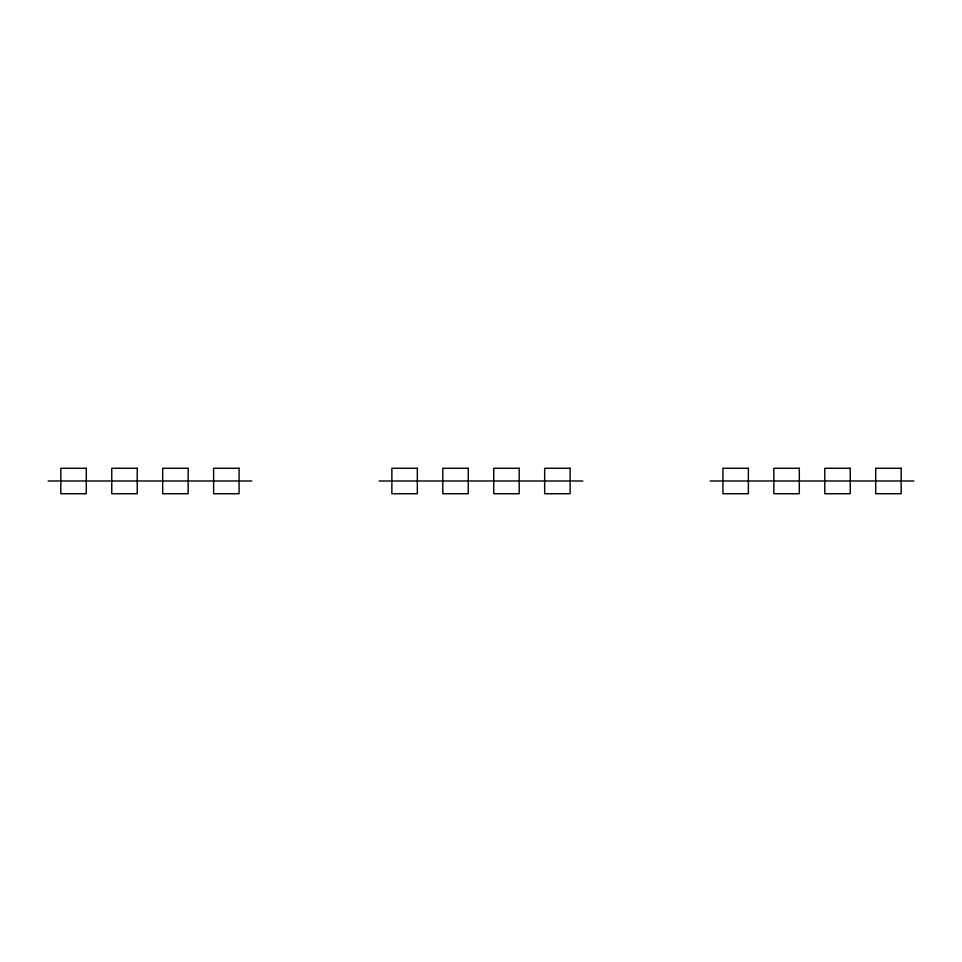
<?xml version="1.0" encoding="UTF-8"?>
<svg xmlns="http://www.w3.org/2000/svg" width="962" height="962" viewBox="0 0 962 962"><rect width="100%" height="100%" fill="white"/><g stroke="black" fill="none" stroke-linecap="round" stroke-linejoin="round"><path stroke-width="1.44" d="M48.1 481L251.816 481M379.136 481L582.864 481M710.184 481L913.9 481M86.291 468.266L60.834 468.266L60.834 493.734L86.291 493.734L86.291 468.266M137.229 468.266L111.76 468.266L111.76 493.734L137.229 493.734L137.229 468.266M188.155 468.266L162.686 468.266L162.686 493.734L188.155 493.734L188.155 468.266M239.081 468.266L213.624 468.266L213.624 493.734L239.081 493.734L239.081 468.266M417.34 468.266L391.871 468.266L391.871 493.734L417.34 493.734L417.34 468.266M468.266 468.266L442.809 468.266L442.809 493.734L468.266 493.734L468.266 468.266M519.191 468.266L493.734 468.266L493.734 493.734L519.191 493.734L519.191 468.266M570.129 468.266L544.66 468.266L544.66 493.734L570.129 493.734L570.129 468.266M748.376 468.266L722.919 468.266L722.919 493.734L748.376 493.734L748.376 468.266M799.314 468.266L773.845 468.266L773.845 493.734L799.314 493.734L799.314 468.266M850.24 468.266L824.771 468.266L824.771 493.734L850.24 493.734L850.24 468.266M901.166 468.266L875.709 468.266L875.709 493.734L901.166 493.734L901.166 468.266"/></g></svg>
